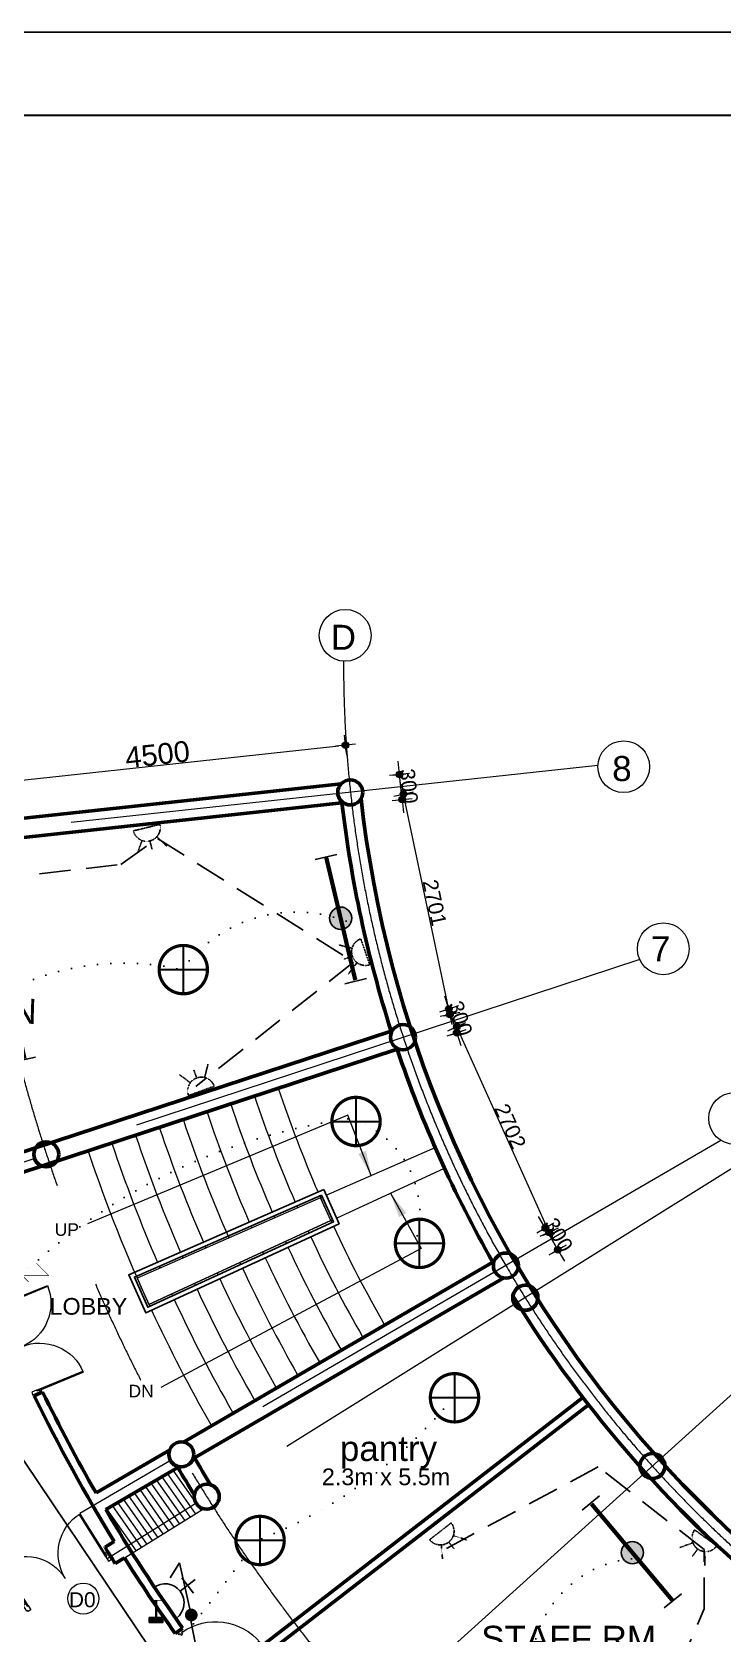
# Model space of a CAD drawing. Header units: millimetres. Extents: x -582 to 488037, y -1142837 to 903.
# Drawn here: x 342376 to 350656, y -1118031 to -1098837 of the extents above; entities that cross this region are included whole.
import ezdxf

# ---------------------------------------------------------------- set-up
doc = ezdxf.new("R2010")
doc.units = ezdxf.units.MM
doc.header["$PDMODE"] = 3
for name, pattern in [('CENTERX2', [101.6, 63.5, -12.7, 12.7, -12.7]), ('DOT2', [3.175, 0, -3.175]), ('HIDDEN', [0.375, 0.25, -0.125])]:
    doc.linetypes.add(name, pattern=pattern)
doc.layers.add('A New CL', color=7, linetype='CENTERX2', lineweight=13, true_color=0x18bbcd)
doc.layers.add('Pipe line', color=7, linetype='Continuous', lineweight=60, true_color=0x0070ff)
for name, color, linetype, lineweight in [('A_Wall 01', 7, 'Continuous', 53), ('COLUMN-HATCH', 1, 'Continuous', 53), ('Dim', 160, 'Continuous', 20), ('Dimension', 5, 'Continuous', 13), ('door', 62, 'Continuous', 18), ('dw', 92, 'Continuous', 15), ('E_Telephone', 50, 'Continuous', 20), ('hatch', 9, 'Continuous', 0), ('hatch2', 252, 'Continuous', 18), ('Muebles', 43, 'Continuous', 0), ('railing', 220, 'Continuous', 25), ('stair', 20, 'Continuous', 20), ('TEXT-ANNO', 10, 'Continuous', 15), ('WALL2', 1, 'Continuous', 25)]:
    doc.layers.add(name, color=color, linetype=linetype, lineweight=lineweight)
for name, color, linetype in [('E_Electrical Layout', 210, 'Continuous'), ('E_Power', 50, 'HIDDEN'), ('E_Switch', 30, 'DOT2'), ('E_TV', 160, 'Continuous')]:
    doc.layers.add(name, color=color, linetype=linetype)
doc.styles.add('Arial', font='arial.ttf')
doc.dimstyles.new('A_ Detail', dxfattribs={"dimtxt": 250, "dimasz": 80, "dimexe": 75, "dimexo": 0, "dimgap": 4, "dimtad": 1, "dimdec": 0, "dimzin": 1, "dimdsep": 46, "dimtxsty": 'Arial', "dimblk": 'dot 2', "dimcen": 0.09375, "dimclrd": 5, "dimclre": 5, "dimclrt": 256, "dimadec": 0, "dimazin": 0, "dimtfac": 0.75, "dimtdec": 0, "dimtix": 1, "dimtmove": 1, "dimatfit": 3, "dimfxl": 75, "dimfxlon": 1, "dimtolj": 1, "dimtzin": 0, "dimlwd": 13, "dimlwe": 9, "dimarcsym": 0})

# ---------------------------------------------------------------- blocks, each defined once
blk = doc.blocks.new('A$C115C1E31')
blk.add_circle((-22, 86), 150)
blk = doc.blocks.new('D4')
at = {"layer": 'door'}
for p, q in [((0, 1.5), (0, -1.5)), ((0.5, 1.5), (0, 1.5)), ((2, 2), (0.5, 2)), ((0.5, 2), (0.5, 1.5)), ((2, -0.5), (2, 2)), ((46, -0.5), (46, 2)), ((46, 2), (47.5, 2)), ((47.5, 2), (47.5, 1.5)), ((47.5, 1.5), (48, 1.5)), ((48, 1.5), (48, -1.5)), ((0, -1.5), (0.5, -1.5)), ((0.5, -1.5), (0.5, -2)), ((0.5, -2), (1.5, -2)), ((1.5, -0.5), (2, -0.5)), ((1.5, -2), (1.5, -0.5)), ((1.5, -2), (1.5, -24.5)), ((2, -0.5), (2, -24.49)), ((46.5, -0.5), (46, -0.5)), ((46, -0.5), (46, -24.49)), ((46.5, -2), (46.5, -0.5)), ((47.5, -2), (46.5, -2)), ((46.5, -2), (46.5, -24.5)), ((47.5, -1.5), (47.5, -2)), ((48, -1.5), (47.5, -1.5))]:
    blk.add_line(p, q, dxfattribs=at)
for centre, start, end in [((1.5, -2), 270, 0), ((46.5, -2), 180, 270)]:
    blk.add_arc(centre, 22.5, start, end, dxfattribs=at)
blk = doc.blocks.new('d2')
at = {"layer": 'door', "color": 42}
for p, q in [((46, 35), (46, 819)), ((46, 819), (69, 819)), ((69, 819), (69, 35)), ((46, 35), (46, 12)), ((69, 35), (46, 35)), ((46, 12), (69, 12)), ((854, 12), (831, 12)), ((854, 35), (854, 12)), ((46, -11), (69, -11)), ((46, -11), (46, -35)), ((854, -12), (831, -12)), ((854, -12), (854, -35))]:
    blk.add_line(p, q, dxfattribs=at)
blk.add_lwpolyline([(46, -35), (0, -35), (0, 35), (46, 35)], close=True, dxfattribs=at)
for points in [[(69, -11), (69, 12)], [(831, -12), (831, 12)], [(854, 35), (900, 35), (900, -35), (854, -35)]]:
    blk.add_lwpolyline(points, dxfattribs=at)
blk.add_arc((18, -17), 837, 2.7517, 88.0714, dxfattribs=at)
blk = doc.blocks.new('dot1')
at = {"layer": 'hatch'}
h = blk.add_hatch(color=256, dxfattribs=at)
edge = h.paths.add_edge_path()
edge.add_arc((0, 0), 1, 0, 360)
for p, q in [((0, 3), (0, -3)), ((3, 0), (-3, 0))]:
    blk.add_line(p, q, dxfattribs=at)
blk.add_circle((0, 0), 1, dxfattribs=at)
blk = doc.blocks.new('dot 2')
at = {"layer": 'hatch', "xscale": 0.5, "yscale": 0.5, "zscale": 0.5}
blk.add_blockref('dot1', (0, 0), dxfattribs=at)
blk = doc.blocks.new('*D62')
at = {"layer": 'DEFPOINTS', "color": 0, "transparency": 16777216}
for p in [(348527, -1113168), (347979, -1113487), (348130, -1113746)]:
    blk.add_point(p, dxfattribs=at)
at = {"layer": 'Dimension', "color": 5, "lineweight": 13, "transparency": 16777216}
for p, q in [((348486, -1113099), (348446, -1113030)), ((348677, -1113428), (348527, -1113168)), ((348718, -1113497), (348758, -1113566))]:
    blk.add_line(p, q, dxfattribs=at)
at = {"layer": 'Dimension', "color": 5, "lineweight": 9, "transparency": 16777216}
for p, q in [((348462, -1113206), (348591, -1113131)), ((348613, -1113465), (348742, -1113390))]:
    blk.add_line(p, q, dxfattribs=at)
at = {"layer": 'Dimension', "color": 5, "lineweight": 13, "transparency": 16777216, "xscale": 80, "yscale": 80, "zscale": 80}
for p, rotation in [((348527, -1113168), 300.191647990787), ((348677, -1113428), 120.191647990787)]:
    blk.add_blockref('dot 2', p, dxfattribs=dict(at, rotation=rotation))
at = {"layer": 'Dimension', "transparency": 16777216, "insert": (348685, -1113250), "char_height": 180, "attachment_point": 5, "rotation": 300.1916, "style": 'Arial'}
blk.add_mtext('\\A1;300', dxfattribs=at)
blk = doc.blocks.new('*D63')
at = {"layer": 'DEFPOINTS', "color": 0, "transparency": 16777216}
for p in [(347466, -1110756), (346872, -1111022), (347979, -1113487)]:
    blk.add_point(p, dxfattribs=at)
at = {"layer": 'Dimension', "color": 5, "lineweight": 9, "transparency": 16777216}
for p, q in [((347397, -1110786), (347534, -1110725)), ((348504, -1113251), (348641, -1113190))]:
    blk.add_line(p, q, dxfattribs=at)
at = {"layer": 'Dimension', "color": 5, "lineweight": 13, "transparency": 16777216}
blk.add_line((348540, -1113147), (347498, -1110829), dxfattribs=at)
at = {"layer": 'Dimension', "color": 5, "lineweight": 13, "transparency": 16777216, "xscale": 80, "yscale": 80, "zscale": 80}
for p, rotation in [((347466, -1110756), 114.1861292844561), ((348572, -1113220), 294.1861292844561)]:
    blk.add_blockref('dot 2', p, dxfattribs=dict(at, rotation=rotation))
at = {"layer": 'Dimension', "transparency": 16777216, "insert": (348106, -1111949), "char_height": 180, "attachment_point": 5, "rotation": 294.1861, "style": 'Arial'}
blk.add_mtext('\\A1;2702', dxfattribs=at)
blk = doc.blocks.new('*D64')
at = {"layer": 'DEFPOINTS', "color": 0, "transparency": 16777216}
for p in [(347371, -1110543), (346778, -1110737), (346872, -1111022)]:
    blk.add_point(p, dxfattribs=at)
at = {"layer": 'Dimension', "color": 5, "lineweight": 9, "transparency": 16777216}
for p, q in [((347300, -1110566), (347442, -1110519)), ((347393, -1110851), (347536, -1110804))]:
    blk.add_line(p, q, dxfattribs=at)
at = {"layer": 'Dimension', "color": 5, "lineweight": 13, "transparency": 16777216}
for p, q in [((347346, -1110467), (347321, -1110391)), ((347465, -1110828), (347371, -1110543)), ((347490, -1110904), (347514, -1110980))]:
    blk.add_line(p, q, dxfattribs=at)
at = {"layer": 'Dimension', "color": 5, "lineweight": 13, "transparency": 16777216, "xscale": 80, "yscale": 80, "zscale": 80}
for p, rotation in [((347371, -1110543), 288.1808217740237), ((347465, -1110828), 108.1808217740238)]:
    blk.add_blockref('dot 2', p, dxfattribs=dict(at, rotation=rotation))
at = {"layer": 'Dimension', "transparency": 16777216, "insert": (347509, -1110655), "char_height": 180, "attachment_point": 5, "rotation": 288.1808, "style": 'Arial'}
blk.add_mtext('\\A1;300', dxfattribs=at)
blk = doc.blocks.new('*D65')
at = {"layer": 'DEFPOINTS', "color": 0, "transparency": 16777216}
for p in [(346827, -1107967), (346219, -1108095), (346777, -1110738)]:
    blk.add_point(p, dxfattribs=at)
at = {"layer": 'Dimension', "color": 5, "lineweight": 9, "transparency": 16777216}
for p, q in [((346754, -1107983), (346900, -1107952)), ((347311, -1110625), (347458, -1110594))]:
    blk.add_line(p, q, dxfattribs=at)
at = {"layer": 'Dimension', "color": 5, "lineweight": 13, "transparency": 16777216}
blk.add_line((347368, -1110531), (346844, -1108045), dxfattribs=at)
at = {"layer": 'Dimension', "color": 5, "lineweight": 13, "transparency": 16777216, "xscale": 80, "yscale": 80, "zscale": 80}
for p, rotation in [((346827, -1107967), 101.9090035755093), ((347384, -1110610), 281.9090035755094)]:
    blk.add_blockref('dot 2', p, dxfattribs=dict(at, rotation=rotation))
at = {"layer": 'Dimension', "transparency": 16777216, "insert": (347200, -1109269), "char_height": 180, "attachment_point": 5, "rotation": 281.909, "style": 'Arial'}
blk.add_mtext('\\A1;2701', dxfattribs=at)
blk = doc.blocks.new('*D66')
at = {"layer": 'DEFPOINTS', "color": 0, "transparency": 16777216}
for p in [(346176, -1107799), (346780, -1107734), (346209, -1108097)]:
    blk.add_point(p, dxfattribs=at)
at = {"layer": 'Dimension', "color": 5, "lineweight": 13, "transparency": 16777216}
for p, q in [((346771, -1107654), (346762, -1107575)), ((346812, -1108032), (346780, -1107734)), ((346820, -1108111), (346829, -1108191))]:
    blk.add_line(p, q, dxfattribs=at)
at = {"layer": 'Dimension', "color": 5, "lineweight": 9, "transparency": 16777216}
for p, q in [((346705, -1107742), (346854, -1107726)), ((346737, -1108040), (346886, -1108024))]:
    blk.add_line(p, q, dxfattribs=at)
at = {"layer": 'Dimension', "color": 5, "lineweight": 13, "transparency": 16777216, "xscale": 80, "yscale": 80, "zscale": 80}
for p, rotation in [((346780, -1107734), 276.1741150403151), ((346812, -1108032), 96.17411504031512)]:
    blk.add_blockref('dot 2', p, dxfattribs=dict(at, rotation=rotation))
at = {"layer": 'Dimension', "transparency": 16777216, "insert": (346891, -1107872), "char_height": 180, "attachment_point": 5, "rotation": 276.1741, "style": 'Arial'}
blk.add_mtext('\\A1;300', dxfattribs=at)
blk = doc.blocks.new('*D365')
at = {"layer": 'DEFPOINTS', "color": 0, "transparency": 16777216}
for p in [(346131, -1107382), (346192, -1107948), (341718, -1108432)]:
    blk.add_point(p, dxfattribs=at)
at = {"layer": 'Dim', "color": 5, "lineweight": 13, "transparency": 16777216}
blk.add_line((341736, -1107858), (346051, -1107391), dxfattribs=at)
at = {"layer": 'Dim', "color": 5, "lineweight": 9, "transparency": 16777216}
for p, q in [((346139, -1107457), (346123, -1107308)), ((341665, -1107941), (341649, -1107792))]:
    blk.add_line(p, q, dxfattribs=at)
at = {"layer": 'Dim', "color": 5, "lineweight": 13, "transparency": 16777216, "xscale": 80, "yscale": 80, "zscale": 80}
for p, rotation in [((346131, -1107382), 6.172968482930744), ((341657, -1107866), 186.1729684829308)]:
    blk.add_blockref('dot 2', p, dxfattribs=dict(at, rotation=rotation))
at = {"layer": 'Dim', "transparency": 16777216, "insert": (343879, -1107493), "char_height": 250, "attachment_point": 5, "rotation": 6.173, "style": 'Arial'}
blk.add_mtext('\\A1;4500', dxfattribs=at)
blk = doc.blocks.new('F')
at = {"layer": 'E_Electrical Layout', "ltscale": 5}
h = blk.add_hatch(color=256, dxfattribs=at)
edge = h.paths.add_edge_path()
edge.add_ellipse((0, 0), major_axis=(-37.1, 37.1), ratio=1, start_angle=45, end_angle=135, ccw=False)
edge.add_ellipse((0, 0), major_axis=(37.1, 37.1), ratio=1, start_angle=45, end_angle=135, ccw=False)
edge.add_line((0, 52.5), (0, -52.5))
edge = h.paths.add_edge_path()
edge.add_ellipse((0, 0), major_axis=(-37.1, 37.1), ratio=1, start_angle=225, end_angle=315, ccw=False)
edge.add_ellipse((0, 0), major_axis=(37.1, 37.1), ratio=1, start_angle=225, end_angle=315, ccw=False)
edge.add_line((0, -52.5), (0, 52.5))
for p, q in [((-52.5, 305), (52.5, 305)), ((-52.5, -296.8), (52.5, -296.8))]:
    blk.add_line(p, q, dxfattribs=at)
at = {"layer": 'E_Electrical Layout', "ltscale": 5, "const_width": 20}
blk.add_lwpolyline([(0, -300), (0, 300)], dxfattribs=at)
at = {"layer": 'E_Electrical Layout', "ltscale": 5, "const_width": 3.5}
for points in [[(-52.5, 0, -1), (52.5, 0, -1)], [(-52.5, 0, 1), (52.5, 0, 1)]]:
    blk.add_lwpolyline(points, format="xyb", dxfattribs=at)
at = {"layer": 'E_Electrical Layout', "ltscale": 5}
blk.add_circle((0, 0), 52.5, dxfattribs=at)
blk.add_circle((0, 0), 52.5, dxfattribs=at)
blk = doc.blocks.new('mb')
at = {"const_width": 20}
blk.add_lwpolyline([(18, 151, -0.887546), (18, -151, -1.126702), (18, 151, -0.226057)], format="xyb", dxfattribs=at)
at = {"const_width": 12.5}
for points in [[(0, -151), (0, 151)], [(-151, 0), (151, 0)]]:
    blk.add_lwpolyline(points, dxfattribs=at)
blk = doc.blocks.new('A$C08380FCA')
blk.add_blockref('mb', (162, 162))
blk = doc.blocks.new('A$C084274A9')
for p, q in [((49.5, 235), (0, 185.5)), ((49.5, 25), (49.5, 235))]:
    blk.add_line(p, q)
at = {"const_width": 25}
blk.add_lwpolyline([(49.5, 12.5, 1), (49.5, 37.5, 1)], format="xyb", close=True, dxfattribs=at)
blk = doc.blocks.new('sw2')
at = {"const_width": 3}
for points in [[(-240, 0), (-183.4, -56.6)], [(-240, 0), (0, 0)], [(-148.3, 28.3), (-91.7, -28.3)], [(-56.6, 56.6), (0, 0)]]:
    blk.add_lwpolyline(points, dxfattribs=at)
blk = doc.blocks.new('A$C1FE928F8')
blk.add_blockref('sw2', (241.1, 57.6))
blk = doc.blocks.new('15A SOC')
at = {"layer": 'E_Power', "ltscale": 0.010417}
for p, q in [((-94.8, 141.8), (-47.1, 70.5)), ((0, 84.8), (-0.2, 138.4)), ((94.5, 142), (46.9, 70.6)), ((84.8, 0), (-84.8, 0))]:
    blk.add_line(p, q, dxfattribs=at)
blk.add_arc((0, 0), 84.8, 0, 180, dxfattribs=at)
blk = doc.blocks.new('2')
for p, q in [((0, 150), (0, 300)), ((-75, 225), (75, 225))]:
    blk.add_line(p, q)
blk.add_arc((0, 0), 150, 0, 180)
blk = doc.blocks.new('TELEPHONE POINTS')
at = {"layer": 'E_TV', "ltscale": 0.03}
for points in [[(1.39, 8.1), (3.68, 8.1), (3.68, 8.45), (-1.25, 8.45), (-1.25, 8.09), (1.14, 8.09), (1.14, 0.23), (1.39, 0.23)], [(-1.74, 0), (-1.74, -1.78), (4.2, -1.78), (4.2, 0), (2.65, 0), (2.65, -1.35), (2.15, -1.35), (2.15, 0), (0.5, 0), (0.5, -1.35), (0, -1.35), (0, 0)]]:
    blk.add_hatch(color=5, dxfattribs=at).paths.add_polyline_path(points)
at = {"layer": 'E_Telephone', "ltscale": 0.03}
for p, q in [((1.14, 0.23), (1.14, 8.09)), ((1.39, 8.1), (1.39, 0.23))]:
    blk.add_line(p, q, dxfattribs=at)
for points in [[(-1.74, 0), (4.2, 0), (4.2, -1.78), (-1.74, -1.78)], [(0, 0), (0.5, 0), (0.5, -1.35), (0, -1.35)], [(2.65, 0), (2.15, 0), (2.15, -1.35), (2.65, -1.35)]]:
    blk.add_lwpolyline(points, close=True, dxfattribs=at)
at = {"layer": 'E_TV', "color": 5, "ltscale": 0.03}
blk.add_lwpolyline([(-1.93, -2.08), (-1.93, 0.23), (4.53, 0.23), (4.53, -2.08)], close=True, dxfattribs=at)

msp = doc.modelspace()

# ---------------------------------------------------------------- hatches: boundary and pattern name
at = {"layer": 'Muebles'}
h = msp.add_hatch(dxfattribs=at)
h.set_pattern_fill('ANSI31', color=256, scale=24, angle=80, style=0)
h.set_pattern_definition([(125, (-620, -66897.35), (-62.419386, -43.7065244), [])])
h.paths.add_polyline_path([(344319.4, -1116386.2, -0.0353618), (344320.9, -1116365.1, -0.0050549), (344122.9, -1116037), (343258.5, -1116539.9, 0.006405), (343523.8, -1116976.9), (344342.2, -1116465.7, -0.1404915)])
h.paths.add_polyline_path([(344429.8, -1116530.9, -0.1885269), (344342.2, -1116465.7), (343523.8, -1116976.9, 0.0012386), (343576.3, -1117060.6)])

# ---------------------------------------------------------------- linework, layer by layer
at = {"layer": 'A New CL', "ltscale": 100}
for p, q in [((349156.5, -1107627.2), (333295, -1109342.7)), ((349658.6, -1109951.5), (332055, -1115736.6)), ((350631.3, -1112117.2), (332087.1, -1122906.6)), ((350815.3, -1112422.5), (332590.8, -1123805.8)), ((352020.6, -1114019.4), (336031.7, -1128464.8))]:
    msp.add_line(p, q, dxfattribs=at)
for centre, radius, start, end in [((360447.5, -1106405.9), 18838.9, 180.07177, 241.74543), ((360447.5, -1106406), 14338.9, 179.87857, 186.17297), ((360447.5, -1106406), 14338.9, 186.17297, 198.19213), ((360447.5, -1106406), 14338.9, 198.19213, 210.19165), ((360447.5, -1106406), 14338.9, 210.19165, 211.98985), ((360447.5, -1106406), 14338.9, 211.98985, 222.0968), ((360447.5, -1106406), 14338.9, 222.0968, 232.20406)]:
    msp.add_arc(centre, radius, start, end, dxfattribs=at)
at = {"layer": 'A_Wall 01'}
for p, q in [((346080.8, -1107844.1), (341797.5, -1108307.4)), ((346090.2, -1108074.4), (341823.1, -1108535.9)), ((346679.8, -1110806.8), (341349.9, -1112557.4)), ((346751.6, -1111025.3), (341526.1, -1112741.5)), ((347896.9, -1113575.1), (344189.6, -1115732.1)), ((348028.3, -1113764.7), (344321.7, -1115921.3)), ((342402.4, -1115177.1), (342502.8, -1115132.1)), ((344538, -1118630.8), (348976.5, -1115197.4)), ((344692.3, -1118650.6), (349043.8, -1115284.4)), ((344023.1, -1115829), (343142.9, -1116341.1)), ((344122.9, -1116037), (343258.5, -1116539.9)), ((343250.8, -1116992.4), (343361.5, -1116924)), ((343482.9, -1117118.6), (343372.7, -1117187.4)), ((344092.1, -1118027.6), (344179.2, -1117960.2))]:
    msp.add_line(p, q, dxfattribs=at)
for centre, radius, start, end in [((360449.9, -1106406.7), 14223.9, 186.52812, 250.9934), ((360447.5, -1106405.9), 14453.9, 186.62889, 197.72662), ((360447.5, -1106405.9), 14453.9, 198.63836, 209.73608), ((360449.9, -1106406.7), 14453.9, 211.53397, 250.9934), ((360447.5, -1106406), 19953.9, 205.93264, 209.86143), ((360447.5, -1106406), 20063.9, 205.92285, 211.61616), ((360447.5, -1106406), 18723.9, 210.54355, 211.69598), ((360447.5, -1106406), 18953.9, 210.53928, 211.69776), ((360447.5, -1106406), 19953.9, 210.52186, 215.38351), ((363203.8, -1104665), 23453.9, 211.70863, 212.2705), ((360447.5, -1106406), 20063.9, 212.27116, 215.39635)]:
    msp.add_arc(centre, radius, start, end, dxfattribs=at)
at = {"layer": 'DEFPOINTS'}
msp.add_lwpolyline([(329700, -1142837.3), (361400, -1142837.3), (361400, -1098837.3), (329700, -1098837.3)], close=True, dxfattribs=at)
at = {"layer": 'Dimension'}
for centre, radius in [((346128.6, -1106066), 310.3), ((349466.5, -1107640.6), 310.3), ((349940.3, -1109821.6), 310.3), ((350795.5, -1111854), 310.3), ((342990.6, -1117608.1), 186.2)]:
    msp.add_circle(centre, radius, dxfattribs=at)
at = {"layer": 'dw'}
msp.add_line((343482.9, -1117118.6), (344429.8, -1116530.9), dxfattribs=at)
at = {"layer": 'dw', "lineweight": 30}
msp.add_lwpolyline([(330700, -1140837.3), (360400, -1140837.3), (360400, -1099837.3), (330700, -1099837.3)], close=True, dxfattribs=at)
at = {"layer": 'E_Electrical Layout', "ltscale": 1500}
msp.add_line((345490, -1120730), (341950, -1115470), dxfattribs=at)
at = {"layer": 'E_Electrical Layout', "ltscale": 50}
msp.add_line((345480, -1123940), (344260, -1117770), dxfattribs=at)
at = {"layer": 'E_Power', "ltscale": 1500}
for p, q in [((343440, -1108810), (343880, -1108500)), ((343880, -1108500), (346230, -1109980)), ((340230, -1109180), (343440, -1108810)), ((346230, -1109980), (344340, -1111470)), ((349160, -1116030), (347260, -1117050)), ((350430, -1117020), (349160, -1116030)), ((350430, -1117730), (350430, -1117020)), ((349470, -1119990), (350430, -1117730))]:
    msp.add_line(p, q, dxfattribs=at)
at = {"layer": 'E_Switch', "ltscale": 50}
for centre, radius, start, end in [((345541.6, -1111080), 1698.9, 69.37663, 145.59222), ((343473.8, -1113051.5), 3058.4, 77.99339, 117.95669), ((347152.8, -1118956.9), 7166, 97.96346, 133.28053), ((345832.3, -1112987.7), 1189.3, 346.76339, 67.36603), ((343050.5, -1111675.4), 5613.9, 291.74098, 321.76239), ((317579.7, -1096903.4), 33996.9, 321.83719, 323.84622), ((349695.2, -1118458.7), 1335.6, 95.81052, 181.34214)]:
    msp.add_arc(centre, radius, start, end, dxfattribs=at)
at = {"layer": 'hatch2'}
msp.add_line((343232.9, -1116986.7), (343232.9, -1116989.7), dxfattribs=at)
at = {"layer": 'railing'}
for points in [[(345871.3, -1112706.9), (343535.4, -1113729.8), (343738.9, -1114182.7), (346055.1, -1113116.1)], [(345846, -1112772.6), (343601.7, -1113755.3), (343763.8, -1114116.2), (345989.2, -1113091.4)]]:
    msp.add_lwpolyline(points, close=True, dxfattribs=at)
at = {"layer": 'stair'}
for p, q in [((345902, -1112775.3), (347207.4, -1112203.7)), ((346024.4, -1113047.7), (347318.7, -1112451.6)), ((345833.3, -1112805.4), (343634.9, -1113768.1)), ((345833.3, -1112805.4), (345856.2, -1112795.4)), ((345956.2, -1113079.1), (343776.3, -1114082.9)), ((345956.2, -1113079.1), (345979, -1113068.6))]:
    msp.add_line(p, q, dxfattribs=at)
msp.add_lwpolyline([(345833.3, -1112805.4), (343634.9, -1113768.1), (343776.3, -1114082.9), (345956.2, -1113079.1), (345833.3, -1112805.4)], dxfattribs=at)
for radius, start, end in [(15953.9, 198.59549, 203.37916), (16553.9, 198.59549, 203.38893), (16253.9, 198.59549, 203.38414), (17153.9, 198.59549, 203.64852), (16853.9, 198.59549, 203.39355), (17753.9, 198.59549, 203.40647), (17453.9, 198.59549, 203.40231), (18353.9, 198.59549, 204.80396), (18053.9, 198.59549, 203.41049), (15953.9, 203.55873, 204.8157), (16553.9, 203.56199, 203.64852), (16253.9, 203.56039, 203.64852), (16853.9, 203.56353, 203.64852), (16253.9, 204.72592, 204.81405), (15953.9, 204.99527, 209.77891), (17453.9, 203.56645, 203.64852), (17153.9, 203.56501, 203.64852), (16553.9, 204.72592, 204.81245), (16553.9, 204.98551, 209.77891), (16253.9, 204.9903, 209.77891), (18053.9, 203.56918, 203.64852), (17753.9, 203.56783, 203.64852), (17153.9, 204.72592, 204.80942), (16853.9, 204.72592, 204.81091), (16853.9, 204.98089, 209.77891), (17453.9, 204.72592, 204.80799), (17453.9, 204.97212, 209.77891), (17153.9, 204.97643, 209.77891), (18053.9, 204.72592, 204.80526), (17753.9, 204.72592, 204.8066), (17753.9, 204.96796, 209.77891), (18353.9, 204.96005, 209.77891), (18053.9, 204.96394, 209.77891)]:
    msp.add_arc((360447.5, -1106405.9), radius, start, end, dxfattribs=at)
at = {"layer": 'TEXT-ANNO'}
msp.add_arc((360447.5, -1106406), 14223.9, 210.65489, 250.13514, dxfattribs=at)

# ---------------------------------------------------------------- block references
at = {"layer": 'COLUMN-HATCH', "rotation": 358.2021055428715}
for p in [(346208, -1108034.9), (346840.9, -1110967.4), (342565.6, -1112371.6)]:
    msp.add_blockref('A$C115C1E31', p, dxfattribs=at)
at = {"layer": 'COLUMN-HATCH'}
for p in [(348075.9, -1113702.7), (348308.3, -1114088), (348310.9, -1114089), (344186.4, -1115965.7), (349832.5, -1116105), (344491.7, -1116472)]:
    msp.add_blockref('A$C115C1E31', p, dxfattribs=at)
at = {"layer": 'E_Electrical Layout'}
for name, p, xscale, yscale, zscale, rotation in [('F', (346073.9, -1109455.5), 2.54, 2.54, 2.54, 193.3541292196843), ('F', (342125.9, -1110392.2), 2.54, 2.54, 2.54, 192.0485700532266), ('F', (349570.1, -1117056.7), 2.54, 2.54, 2.54, 39.99953908111677), ('A$C084274A9', (344153.4, -1117911.1), 3.048, 3.048, 3.048, 12.60621114684503)]:
    msp.add_blockref(name, p, dxfattribs=dict(at, xscale=xscale, yscale=yscale, zscale=zscale, rotation=rotation))
for name, p, xscale, yscale, zscale in [('A$C08380FCA', (343879.9, -1110379.8), 1.905, 1.905, 1.905), ('A$C08380FCA', (345950, -1112199.8), 1.905, 1.905, 1.905), ('A$C08380FCA', (346710, -1113659.8), 1.905, 1.905, 1.905), ('A$C1FE928F8', (341940, -1113890), 2.6416, 2.6416, 2.6416), ('A$C08380FCA', (347129.9, -1115509.8), 1.905, 1.905, 1.905), ('A$C08380FCA', (344800, -1117219.9), 1.905, 1.905, 1.905)]:
    msp.add_blockref(name, p, dxfattribs=dict(at, xscale=xscale, yscale=yscale, zscale=zscale))
at = {"layer": 'E_Electrical Layout', "ltscale": 1500, "xscale": 1.524, "yscale": 1.524, "zscale": 1.524, "rotation": 307.4712236388922}
msp.add_blockref('2', (343969.1, -1117658.6), dxfattribs=at)
at = {"layer": 'E_Power', "yscale": 1.933907332272611, "zscale": 1.933907335074686}
for p, xscale, rotation in [((343749.2, -1108369.8), 1.933907334955848, 193.8079937987301), ((346369.2, -1109857.1), 1.933907334955847, 109.0881056681561), ((344405.9, -1111524), 1.933907334955848, 19.96143454832076), ((347269.2, -1116801.2), 1.933907334955848, 218.0089653898887), ((350448.9, -1116880.4), 1.933907334955848, 144.1350351631633)]:
    msp.add_blockref('15A SOC', p, dxfattribs=dict(at, xscale=xscale, rotation=rotation))
at = {"layer": 'E_Power', "ltscale": 1500, "xscale": 25.4, "yscale": 25.4, "zscale": 25.4}
msp.add_blockref('TELEPHONE POINTS', (343830, -1117840), dxfattribs=at)
at = {"layer": 'hatch2', "ltscale": 0.1, "yscale": 24.9999889396131, "zscale": 24.99998892868073}
for p, xscale, rotation in [((341979, -1114053.6), -24.99998893884712, 112.4583412071941), ((342292.1, -1117726.8), -24.99998893884427, 212.0389412968645)]:
    msp.add_blockref('D4', p, dxfattribs=dict(at, xscale=xscale, rotation=rotation))
at = {"layer": 'TEXT-ANNO'}
msp.add_blockref('A$C115C1E31', (349830.1, -1116104.3), dxfattribs=at)
at = {"layer": 'WALL2', "xscale": -0.8332424067886921, "yscale": 0.8332424066942491, "zscale": 0.8332424066885032, "rotation": 307.8952239856811}
msp.add_blockref('d2', (344596.2, -1118584.7), dxfattribs=at)

# ---------------------------------------------------------------- texts
at = {"layer": 'Pipe line', "color": 5, "attachment_point": 5, "style": 'Arial'}
for s, insert, char_height in [('D', (346106.7, -1106089.5), 300), ('8', (349444.6, -1107664.1), 300), ('7', (349907.6, -1109822.7), 300), ('UP', (342792.5, -1113187.4), 150), ('LOBBY', (343051.6, -1114107.3), 200), ('DN', (343682.7, -1115120.7), 150), ('pantry', (346647.1, -1115854.2), 300), ('2.3m x 5.5m', (346617.6, -1116150), 200), ('D0', (342977.4, -1117622.2), 180), ('STAFF RM.', (348864.4, -1118085.6), 300)]:
    msp.add_mtext(s, dxfattribs=dict(at, insert=insert, char_height=char_height))
at = {"layer": 'Pipe line', "color": 5, "insert": (341512.8, -1110546.1), "char_height": 300, "attachment_point": 5, "rotation": 358.20211, "style": 'Arial'}
msp.add_mtext('KITCHEN', dxfattribs=at)

# ---------------------------------------------------------------- dimensions: what is measured, and where the dimension line sits
at = {"layer": 'Dim'}
dim = msp.add_linear_dim(base=(346130.6, -1107382.2), p1=(341717.8, -1108431.7), p2=(346191.8, -1107947.8), angle=186.17297, dimstyle='A_ Detail', dxfattribs=at)
dim.commit()
dim.dimension.update_dxf_attribs({"geometry": '*D365', "text_midpoint": (343879.5, -1107493.3)})
at = {"layer": 'Dimension'}
for p1, p2, distance, picture, middle in [((346208.7, -1108097.1), (346176.4, -1107799), -606.6, '*D66', (346891.1, -1107872.5)), ((346776.8, -1110737.7), (346219.5, -1108095.2), -620.9, '*D65', (347199.5, -1109268.6)), ((346872, -1111022.2), (346778.4, -1110737.2), -623.7, '*D64', (347508.9, -1110655.1)), ((347979, -1113486.9), (346872, -1111022.2), -650.6, '*D63', (348106.5, -1111948.6)), ((348129.8, -1113746.2), (347979, -1113486.9), -633.6, '*D62', (348685, -1113249.6))]:
    dim = msp.add_aligned_dim(p1=p1, p2=p2, distance=distance, dimstyle='A_ Detail', override={"dimtxt": 180}, dxfattribs=at)
    dim.commit()
    dim.dimension.update_dxf_attribs({"geometry": picture, "text_midpoint": middle})

# ---------------------------------------------------------------- leaders
at = {"layer": 'railing'}
for points in [[(346440.9, -1112539.3), (346158.8, -1111816.7), (343039.9, -1113115.8)], [(346671.6, -1112749.7), (347037, -1113412.6), (343918.7, -1115077.5)]]:
    msp.add_leader(points, dimstyle='A_ Detail', override={"dimasz": 300, "dimtad": 0, "dimfxl": 550, "dimfxlon": 1, "dimarcsym": 1}, dxfattribs=at)

doc.saveas('drawing.dxf')
